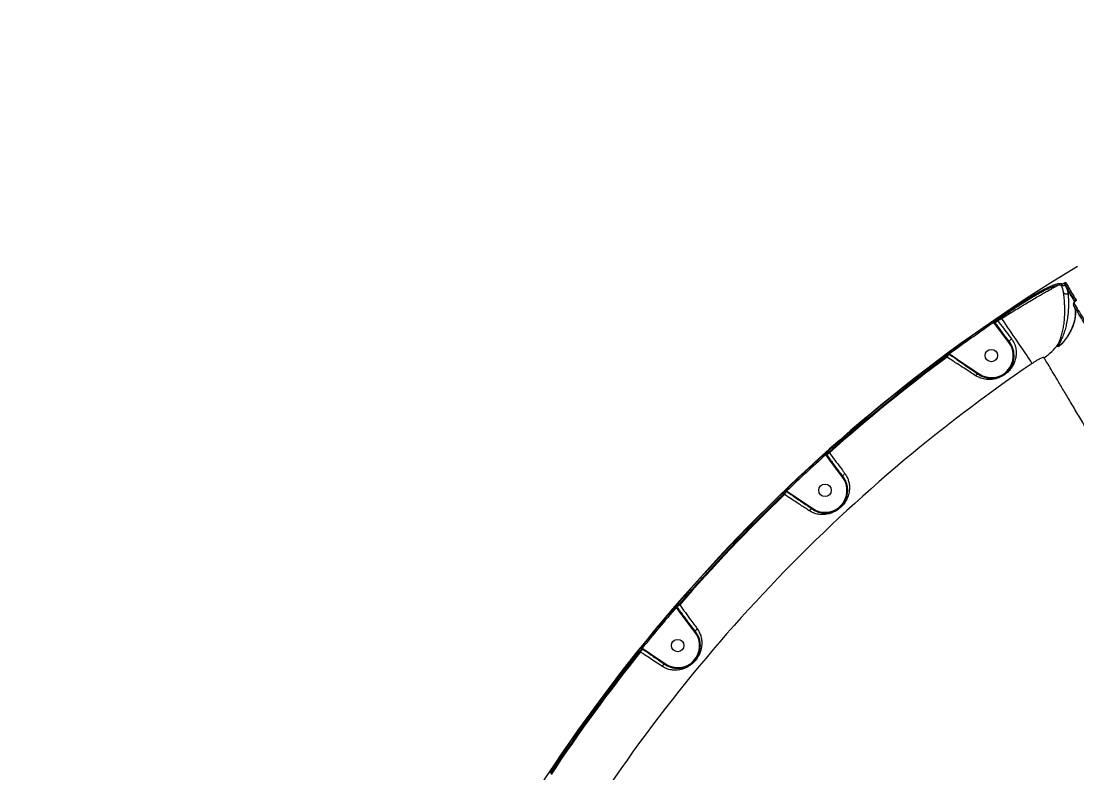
# Model space of a CAD drawing. Header units: millimetres. Extents: x -5960 to 5379, y -4374 to 3849.
# Drawn here: x 57 to 825, y 543 to 1090 of the extents above; entities that cross this region are included whole.
import ezdxf

# ---------------------------------------------------------------- set-up
doc = ezdxf.new("R2010")
doc.units = ezdxf.units.MM
doc.layers.add('DiKom', color=7, linetype='Continuous', lineweight=0)
doc.layers.add('DIKOM_ОБЪЕКТ', color=7, linetype='Continuous')
doc.layers.add('DIKOM_РАЗМЕР_ЗОНА', color=7, linetype='Continuous')
doc.styles.add('style1', font='arial.ttf', dxfattribs={"width": 0.8})
doc.dimstyles.new('1-50', dxfattribs={"dimtxt": 300, "dimasz": 200, "dimexe": 100, "dimexo": 0, "dimgap": 100, "dimtad": 1, "dimtxsty": 'style1', "dimcen": 200, "dimclrd": 7, "dimclre": 7, "dimclrt": 7, "dimadec": 1, "dimazin": 2, "dimtfac": 1, "dimtmove": 0, "dimatfit": 2, "dimfxl": 0, "dimlwd": 25, "dimlwe": 18, "dimarcsym": 0})

# ---------------------------------------------------------------- blocks, each defined once
blk = doc.blocks.new('*D9')
at = {"layer": 'Defpoints', "color": 0, "transparency": 16777216}
for p in [(1597.35, 2348.89), (-3820.85, -1673.22), (-66.51, -1673.22)]:
    blk.add_point(p, dxfattribs=at)
at = {"layer": 'DiKom', "color": 7, "lineweight": 18, "transparency": 16777216}
for p, q in [((1597.35, 2348.89), (-3920.85, 2348.89)), ((-66.51, -1673.22), (-3920.85, -1673.22))]:
    blk.add_line(p, q, dxfattribs=at)
at = {"layer": 'DiKom', "color": 7, "lineweight": 25, "transparency": 16777216}
blk.add_line((-3820.85, 2148.89), (-3820.85, -1473.22), dxfattribs=at)
at = {"layer": 'DiKom', "color": 7, "transparency": 16777216}
for points in [[(-3854.19, 2148.89), (-3787.52, 2148.89), (-3820.85, 2348.89)], [(-3854.19, -1473.22), (-3787.52, -1473.22), (-3820.85, -1673.22)]]:
    blk.add_solid(points, dxfattribs=at)
at = {"layer": 'DiKom', "color": 7, "transparency": 16777216, "insert": (-4074.02, 240.95), "char_height": 300, "attachment_point": 5, "rotation": 90, "style": 'style1'}
blk.add_mtext('4050', dxfattribs=at)
blk = doc.blocks.new('*D12')
at = {"layer": 'Defpoints', "color": 0, "transparency": 16777216}
for p in [(1921.97, 3848.89), (-5510.19, -3173.22), (433.49, -3173.22)]:
    blk.add_point(p, dxfattribs=at)
at = {"layer": 'DIKOM_РАЗМЕР_ЗОНА', "color": 7, "lineweight": 18, "transparency": 16777216}
for p, q in [((1921.97, 3848.89), (-5610.19, 3848.89)), ((433.49, -3173.22), (-5610.19, -3173.22))]:
    blk.add_line(p, q, dxfattribs=at)
at = {"layer": 'DIKOM_РАЗМЕР_ЗОНА', "color": 7, "lineweight": 25, "transparency": 16777216}
blk.add_line((-5510.19, 3648.89), (-5510.19, -2973.22), dxfattribs=at)
at = {"layer": 'DIKOM_РАЗМЕР_ЗОНА', "color": 7, "transparency": 16777216}
for points in [[(-5543.52, 3648.89), (-5476.85, 3648.89), (-5510.19, 3848.89)], [(-5543.52, -2973.22), (-5476.85, -2973.22), (-5510.19, -3173.22)]]:
    blk.add_solid(points, dxfattribs=at)
at = {"layer": 'DIKOM_РАЗМЕР_ЗОНА', "color": 7, "transparency": 16777216, "insert": (-5763.36, 142.42), "char_height": 300, "attachment_point": 5, "rotation": 90, "style": 'style1'}
blk.add_mtext('7050', dxfattribs=at)

msp = doc.modelspace()

# ---------------------------------------------------------------- linework, layer by layer
at = {"color": 7, "linetype": 'Continuous', "lineweight": 15}
for p, q in [((817.69, 895.537), (818.535, 891.863)), ((819.536, 892.465), (817.69, 895.537)), ((818.535, 891.863), (818.532, 891.862)), ((818.535, 891.863), (819.536, 892.465)), ((765.14, 870.256), (764.603, 870.967)), ((765.064, 871.174), (765.533, 870.553)), ((769.029, 865.039), (765.14, 870.256)), ((767.101, 872.566), (767.499, 872.039)), ((770.084, 873.803), (769.744, 874.369)), ((775.57, 856.385), (769.029, 865.039)), ((730.498, 845.693), (729.919, 846.085)), ((731.88, 847.735), (731.689, 847.864)), ((737.889, 844.315), (753.862, 833.509))]:
    msp.add_line(p, q, dxfattribs=at)
at = {"color": 7, "linetype": 'Continuous', "lineweight": 15, "flags": 128}
for points in [[(823.36, 886.1), (822.49, 887.547), (821.397, 889.367), (820.405, 891.018), (819.536, 892.465)], [(764.603, 870.967), (764.494, 871.124), (764.39, 871.275), (764.294, 871.415), (764.209, 871.539), (764.138, 871.642), (764.085, 871.719), (764.05, 871.769), (764.036, 871.79)], [(765.14, 870.256), (765.209, 870.309), (765.277, 870.36), (765.34, 870.407), (765.397, 870.451), (765.446, 870.488), (765.486, 870.518), (765.515, 870.54), (765.533, 870.553)], [(765.533, 870.553), (765.621, 870.62), (765.767, 870.73), (765.966, 870.88), (766.212, 871.066), (766.498, 871.282), (766.814, 871.521), (767.151, 871.776), (767.499, 872.039)], [(767.101, 872.566), (766.994, 872.723), (766.89, 872.874), (766.795, 873.014), (766.71, 873.138), (766.64, 873.241), (766.586, 873.319), (766.552, 873.37), (766.537, 873.391)], [(769.744, 874.369), (769.637, 874.526), (769.534, 874.678), (769.438, 874.818), (769.354, 874.942), (769.284, 875.045), (769.231, 875.123), (769.196, 875.174), (769.182, 875.195)], [(770.084, 873.803), (772.23, 870.648), (774.357, 867.522), (776.444, 864.454), (778.474, 861.47), (780.427, 858.6), (782.285, 855.868), (784.033, 853.299), (785.653, 850.917), (787.131, 848.744), (788.454, 846.8), (789.609, 845.101), (790.586, 843.665), (791.377, 842.503), (791.973, 841.627), (792.37, 841.044)], [(769.029, 865.039), (769.107, 865.098), (769.182, 865.155), (769.251, 865.207), (769.311, 865.252), (769.361, 865.29), (769.398, 865.318), (769.421, 865.335), (769.428, 865.341)], [(775.57, 856.385), (775.648, 856.443), (775.722, 856.5), (775.791, 856.552), (775.852, 856.598), (775.901, 856.635), (775.938, 856.663), (775.961, 856.68), (775.969, 856.686)], [(729.919, 846.085), (729.806, 846.238), (729.697, 846.385), (729.596, 846.521), (729.507, 846.641), (729.433, 846.741), (729.376, 846.817), (729.34, 846.867), (729.324, 846.888)], [(731.88, 847.735), (731.818, 847.643), (731.715, 847.492), (731.576, 847.285), (731.403, 847.03), (731.202, 846.733), (730.98, 846.405), (730.743, 846.054), (730.498, 845.693)], [(732.023, 847.946), (731.906, 848.068), (731.785, 848.175), (731.664, 848.263), (731.545, 848.33), (731.432, 848.373), (731.329, 848.393), (731.238, 848.387), (731.163, 848.357)], [(732.359, 848.005), (732.246, 848.159), (732.137, 848.307), (732.036, 848.444), (731.947, 848.565), (731.873, 848.665), (731.817, 848.741), (731.781, 848.79), (731.767, 848.81)], [(737.889, 844.315), (737.834, 844.234), (737.782, 844.157), (737.733, 844.085), (737.691, 844.023), (737.656, 843.971), (737.63, 843.933), (737.614, 843.909), (737.609, 843.901)]]:
    msp.add_lwpolyline(points, dxfattribs=at)
at = {"color": 7, "linetype": 'Continuous', "lineweight": 15}
msp.add_circle((762.746, 846.817), 4.5, dxfattribs=at)
for centre, radius, start, end in [((812.036, 898.373), 1.018, 125.607824, 209.723786), ((814.755, 898.153), 1.007, 122.319528, 208.231358), ((818.591, 900.036), 3.093, 190.486631, 223.40504), ((817.332, 899.033), 0.993, 121.297779, 210.620244), ((817.966, 895.176), 0.454, 39.269189, 127.360399), ((819.812, 892.104), 0.454, 39.243177, 127.38704), ((823.4, 883.97), 0.977, 120.371184, 206.913034), ((823.547, 886.014), 0.0774, 53.776643, 114.497962), ((824.834, 886.534), 0.999, 120.925582, 187.726597), ((1449.549, -124.987), 1209.748, 124.517426, 126.393788), ((1449.549, -124.987), 1208.749, 124.517426, 126.393788), ((765.863, 871.776), 1.001, 125.289955, 216.968702), ((1449.549, -124.987), 1209.654, 124.225214, 124.376854), ((1449.549, -124.987), 1208.655, 124.225214, 124.376854), ((1449.549, -124.987), 1207.995, 124.226978, 124.375378), ((762.746, 846.817), 16, 236.273447, 36.726553), ((778.678, 878.937), 40.439, 303.674596, 324.049511), ((812.789, 853.929), 1.868, 106.59958, 137.344661), ((1449.549, -124.987), 1209.654, 126.540928, 131.757877), ((1449.549, -124.987), 1208.655, 126.540928, 131.757877), ((1449.549, -124.987), 1207.995, 126.52992, 131.760438), ((731.125, 847.044), 0.995, 55.474383, 125.836267), ((882.249, 746.15), 181.467, 145.877731, 145.95844)]:
    msp.add_arc(centre, radius, start, end, dxfattribs=at)
for points, knots in [([(769.182, 875.195), (771, 876.424), (774.636, 878.881), (779.803, 882.269), (784.603, 885.341), (789.004, 888.081), (793.203, 890.608), (797.139, 892.874), (800.776, 894.852), (804.073, 896.511), (806.968, 897.8), (809.487, 898.748), (810.792, 899.05), (811.444, 899.2)], [0, 0, 0, 0, 0.1021845, 0.2043683, 0.2924903, 0.3808923, 0.4690128, 0.5574034, 0.6460776, 0.7344672, 0.822882, 0.9115798, 1, 1, 1, 1]), ([(811.444, 899.2), (812.035, 899.28), (813.227, 899.44), (813.885, 899.15), (814.216, 899.004)], [0, 0, 0, 0, 0.4964969, 1, 1, 1, 1]), ([(814.216, 899.004), (814.269, 898.991), (814.372, 898.965), (814.709, 899.063), (815.113, 899.233), (815.408, 899.395), (815.549, 899.473)], [0, 0, 0, 0, 0.2974768, 0.589022, 0.8028381, 1, 1, 1, 1]), ([(815.549, 899.473), (815.585, 899.493), (815.742, 899.582), (816.035, 899.732), (816.398, 899.88), (816.702, 899.952), (816.777, 899.906), (816.816, 899.881)], [0, 0, 0, 0, 0.0490657, 0.2178955, 0.4266423, 0.7022352, 1, 1, 1, 1]), ([(816.477, 898.527), (816.5, 898.475), (816.544, 898.378), (816.535, 898.213), (816.483, 898.075), (816.42, 897.986), (816.377, 897.94), (816.354, 897.919), (816.344, 897.91)], [0, 0, 0, 0, 0.3482253, 0.6491808, 0.8444831, 0.9341924, 0.9696056, 1, 1, 1, 1]), ([(823.878, 886.209), (823.122, 887.466), (821.582, 890.03), (819.612, 893.309), (817.858, 896.227), (816.937, 897.76), (816.477, 898.527)], [0, 0, 0, 0, 0.2422663, 0.4939212, 0.7469602, 1, 1, 1, 1]), ([(816.816, 899.881), (816.872, 899.788), (817.152, 899.321), (817.94, 898.01), (819.347, 895.668), (821.489, 892.103), (823.307, 889.077), (824.32, 887.391)], [0, 0, 0, 0, 0.0321658, 0.1608346, 0.4183955, 0.6759575, 1, 1, 1, 1]), ([(811.152, 897.868), (810.179, 897.633), (808.705, 897.276), (806.088, 896.221), (803.201, 894.919), (799.878, 893.216), (796.205, 891.176), (792.318, 888.926), (788.143, 886.389), (783.776, 883.64), (779.793, 881.078), (775.098, 877.996), (771.539, 875.585), (769.744, 874.369)], [0, 0, 0, 0, 0.1307415, 0.1980629, 0.2653849, 0.3961144, 0.46345, 0.5307841, 0.6611985, 0.7283453, 0.7954938, 0.8968897, 1, 1, 1, 1]), ([(770.084, 873.803), (771.648, 874.764), (774.775, 876.687), (779.439, 879.529), (784.017, 882.298), (788.45, 884.957), (792.682, 887.471), (796.648, 889.802), (800.303, 891.922), (803.598, 893.803), (806.474, 895.409), (808.902, 896.724), (810.365, 897.481), (811.026, 897.806), (811.152, 897.868)], [0, 0, 0, 0, 0.087442, 0.1748854, 0.2633127, 0.3520176, 0.4404457, 0.5297496, 0.6193384, 0.7086419, 0.7985501, 0.8887498, 0.9786592, 1, 1, 1, 1]), ([(813.868, 897.677), (813.548, 897.818), (812.905, 898.103), (811.739, 897.947), (811.152, 897.868)], [0, 0, 0, 0, 0.4964883, 1, 1, 1, 1]), ([(811.415, 855.195), (811.822, 856.135), (812.638, 858.017), (813.842, 861.51), (814.767, 865.199), (815.502, 869.274), (815.981, 873.822), (816.167, 878.32), (816.125, 882.337), (815.962, 885.814), (815.697, 889.033), (815.447, 891.26), (815.302, 892.349), (815.266, 892.617)], [0, 0, 0, 0, 0.1071401, 0.2145787, 0.3113468, 0.4080925, 0.5217526, 0.6352957, 0.7192623, 0.8031756, 0.8878196, 0.9724029, 1, 1, 1, 1]), ([(818.532, 891.862), (818.532, 891.861), (818.553, 891.603), (818.637, 890.571), (818.763, 888.432), (818.841, 885.358), (818.798, 882.036), (818.595, 878.175), (818.127, 873.853), (817.351, 869.466), (816.343, 865.521), (815.163, 861.94), (813.712, 858.532), (812.74, 856.656), (812.255, 855.72)], [0, 0, 0, 0, 0.0000122, 0.0265073, 0.1091009, 0.1917746, 0.2751709, 0.3586296, 0.4732174, 0.5879364, 0.6862686, 0.7846235, 0.8924875, 1, 1, 1, 1]), ([(816.344, 897.91), (816.102, 897.799), (815.613, 897.573), (814.878, 897.406), (814.225, 897.406), (813.986, 897.587), (813.868, 897.677)], [0, 0, 0, 0, 0.2146795, 0.4347969, 0.7188297, 1, 1, 1, 1]), ([(815.266, 892.617), (815.119, 893.495), (814.822, 895.26), (814.187, 896.869), (813.868, 897.677)], [0, 0, 0, 0, 0.4978696, 1, 1, 1, 1]), ([(815.266, 892.617), (815.285, 892.588), (815.359, 892.473), (815.599, 892.196), (816.103, 891.858), (816.874, 891.639), (817.728, 891.619), (818.264, 891.781), (818.532, 891.862)], [0, 0, 0, 0, 0.0343074, 0.1365013, 0.3523763, 0.5682566, 0.7841321, 1, 1, 1, 1]), ([(817.69, 895.537), (817.587, 895.722), (817.148, 896.515), (816.693, 897.305), (816.344, 897.91)], [0, 0, 0, 0, 0.2342944, 1, 1, 1, 1]), ([(822.529, 883.528), (822.823, 882.84), (823.427, 881.429), (823.854, 879.021), (823.921, 876.365), (823.577, 873.484), (822.821, 870.454), (821.673, 867.31), (820.085, 864.021), (818.036, 860.519), (816.1, 857.98), (815.133, 856.711)], [0, 0, 0, 0, 0.1079574, 0.2212634, 0.3345724, 0.4497842, 0.5649871, 0.6720715, 0.7791291, 0.8896208, 1, 1, 1, 1]), ([(823.418, 885.999), (823.321, 885.927), (823.053, 885.727), (822.708, 885.321), (822.407, 884.79), (822.318, 884.176), (822.387, 883.684), (822.541, 883.519), (822.552, 883.508)], [0, 0, 0, 0, 0.1010593, 0.2818218, 0.5114252, 0.7535979, 0.9827777, 1, 1, 1, 1]), ([(837.012, 859.419), (835.608, 861.756), (832.799, 866.432), (829.022, 872.718), (825.544, 878.509), (823.534, 881.855), (822.529, 883.528)], [0, 0, 0, 0, 0.2490968, 0.4981935, 0.7490959, 1, 1, 1, 1]), ([(823.593, 886.076), (823.49, 885.997), (823.285, 885.839), (823.035, 885.556), (822.839, 885.206), (822.831, 884.958), (822.894, 884.837), (822.906, 884.813)], [0, 0, 0, 0, 0.1456131, 0.2899751, 0.5321009, 0.9098028, 1, 1, 1, 1]), ([(822.906, 884.813), (823.906, 883.149), (825.906, 879.82), (829.38, 874.037), (833.171, 867.727), (836.006, 863.008), (837.423, 860.648)], [0, 0, 0, 0, 0.2490963, 0.4981939, 0.7490967, 1, 1, 1, 1]), ([(823.888, 886.453), (823.889, 886.458), (823.895, 886.489), (823.863, 886.405), (823.752, 886.281), (823.632, 886.17), (823.544, 886.107), (823.513, 886.085)], [0, 0, 0, 0, 0.0838668, 0.4742324, 0.7267172, 0.9038282, 1, 1, 1, 1]), ([(824.32, 887.391), (824.333, 887.366), (824.397, 887.241), (824.381, 886.981), (824.17, 886.615), (823.908, 886.32), (823.698, 886.158), (823.593, 886.076)], [0, 0, 0, 0, 0.09508, 0.47197, 0.7157861, 0.8572237, 1, 1, 1, 1]), ([(823.683, 879.575), (823.74, 878.983), (823.861, 877.714), (823.746, 875.533), (823.39, 873.157), (822.759, 870.678), (821.882, 868.163), (820.763, 865.62), (819.484, 863.169), (818.101, 860.881), (816.767, 858.902), (815.774, 857.63), (815.343, 857.078)], [0, 0, 0, 0, 0.1049084, 0.2248882, 0.3456941, 0.4610843, 0.5716151, 0.67741, 0.7793318, 0.8635777, 0.9407819, 1, 1, 1, 1]), ([(764.036, 871.79), (764.058, 871.805), (764.218, 871.915), (764.519, 872.118), (764.882, 872.356), (765.164, 872.532), (765.245, 872.572), (765.285, 872.593)], [0, 0, 0, 0, 0.0372219, 0.2778606, 0.5185739, 0.7592037, 1, 1, 1, 1]), ([(765.064, 871.174), (765.047, 871.172), (765.013, 871.167), (764.908, 871.124), (764.775, 871.06), (764.667, 871.003), (764.61, 870.971), (764.603, 870.967)], [0, 0, 0, 0, 0.2402606, 0.4811388, 0.7222682, 0.9628478, 1, 1, 1, 1]), ([(767.101, 872.566), (767.066, 872.541), (766.802, 872.353), (766.308, 872.006), (765.714, 871.596), (765.256, 871.289), (765.128, 871.212), (765.064, 871.174)], [0, 0, 0, 0, 0.0372471, 0.2781025, 0.5188667, 0.7593788, 1, 1, 1, 1]), ([(765.285, 872.593), (765.326, 872.613), (765.407, 872.654), (765.689, 872.828), (766.053, 873.064), (766.355, 873.267), (766.516, 873.376), (766.537, 873.391)], [0, 0, 0, 0, 0.2407317, 0.4813612, 0.7221061, 0.9628219, 1, 1, 1, 1]), ([(765.533, 870.553), (765.734, 870.287), (766.737, 868.956), (768.024, 867.21), (769.127, 865.742), (769.428, 865.341)], [0, 0, 0, 0, 0.1536579, 0.7682947, 1, 1, 1, 1]), ([(767.499, 872.039), (768.843, 870.272), (771.57, 866.686), (774.882, 862.33), (776.775, 859.841), (777.392, 859.03)], [0, 0, 0, 0, 0.3958748, 0.8032195, 1, 1, 1, 1]), ([(775.969, 856.686), (775.318, 857.547), (773.943, 859.366), (771.755, 862.262), (770.206, 864.311), (769.428, 865.341)], [0, 0, 0, 0, 0.3093466, 0.6532102, 1, 1, 1, 1]), ([(777.392, 859.03), (777.857, 858.35), (778.788, 856.991), (779.922, 854.437), (780.698, 851.44), (780.883, 848.035), (780.44, 844.685), (779.442, 841.632), (778.029, 838.9), (776.226, 836.399), (774.192, 834.366), (772.233, 832.891), (770.63, 831.893), (768.954, 831.062), (766.898, 830.267), (764.528, 829.661), (761.44, 829.313), (757.993, 829.526), (754.442, 830.451), (752.305, 831.648), (751.332, 832.193)], [0, 0, 0, 0, 0.0450783, 0.0901817, 0.1588894, 0.2276831, 0.2984028, 0.3691133, 0.4250484, 0.4808181, 0.5408187, 0.5713841, 0.6019549, 0.6344664, 0.6670296, 0.7198467, 0.7727696, 0.852884, 0.9329863, 1, 1, 1, 1]), ([(753.58, 833.097), (753.581, 833.096), (754.435, 832.49), (756.388, 831.496), (759.527, 830.501), (762.579, 830.234), (765.304, 830.456), (767.385, 830.936), (769.202, 831.604), (770.922, 832.433), (772.335, 833.354), (773.99, 834.683), (775.561, 836.294), (777.072, 838.497), (778.24, 840.928), (779.037, 843.65), (779.337, 846.658), (779.085, 849.732), (778.333, 852.461), (777.241, 854.792), (776.44, 856.07), (775.968, 856.687), (775.968, 856.687)], [0, 0, 0, 0, 0.0000496, 0.0687887, 0.1506844, 0.232578, 0.2851247, 0.3375347, 0.368491, 0.3993658, 0.4434853, 0.4558821, 0.512444, 0.5675058, 0.6227845, 0.6949296, 0.7670969, 0.8377607, 0.9083384, 0.9541704, 0.9999764, 1, 1, 1, 1]), ([(775.968, 856.687), (775.921, 856.795), (775.829, 857.012), (775.991, 857.515), (776.359, 858.082), (776.831, 858.576), (777.197, 858.883), (777.356, 859.003), (777.392, 859.03)], [0, 0, 0, 0, 0.2123297, 0.42467, 0.6370328, 0.8493733, 0.9654739, 1, 1, 1, 1]), ([(815.133, 856.711), (814.38, 855.855), (813.346, 854.678), (812.137, 853.71), (811.419, 853.261), (810.901, 853.175), (810.808, 853.735), (811.192, 854.66), (811.415, 855.195)], [0, 0, 0, 0, 0.3030752, 0.4164308, 0.5295162, 0.6687583, 0.8085414, 1, 1, 1, 1]), ([(812.255, 855.72), (811.988, 855.201), (811.532, 854.315), (811.584, 853.802), (811.981, 853.868), (812.334, 854.102), (812.407, 854.151)], [0, 0, 0, 0, 0.384303, 0.6554119, 0.928201, 1, 1, 1, 1]), ([(815.307, 857.076), (815.074, 856.782), (814.538, 856.104), (813.761, 855.277), (813.068, 854.621), (812.643, 854.271), (812.412, 854.129), (812.419, 854.131), (812.419, 854.131)], [0, 0, 0, 0, 0.1991514, 0.4595873, 0.6744356, 0.8499186, 0.9915344, 1, 1, 1, 1]), ([(815.133, 856.711), (815.143, 856.74), (815.191, 856.876), (815.285, 856.982), (815.36, 857.065)], [0, 0, 0, 0, 0.2101617, 1, 1, 1, 1]), ([(729.324, 846.888), (729.473, 846.999), (729.771, 847.221), (730.155, 847.52), (730.441, 847.751), (730.509, 847.818), (730.543, 847.85)], [0, 0, 0, 0, 0.2566039, 0.5136616, 0.761247, 1, 1, 1, 1]), ([(731.689, 847.864), (731.639, 847.806), (731.536, 847.688), (731.122, 847.265), (730.565, 846.712), (730.134, 846.293), (729.919, 846.085)], [0, 0, 0, 0, 0.242511, 0.4917036, 0.7472581, 1, 1, 1, 1]), ([(751.332, 832.193), (750.01, 833.049), (747.345, 834.775), (742.728, 837.765), (738.265, 840.657), (734.073, 843.375), (731.694, 844.918), (730.498, 845.693)], [0, 0, 0, 0, 0.210647, 0.4247483, 0.6762116, 0.837399, 1, 1, 1, 1]), ([(730.543, 847.85), (730.574, 847.881), (730.636, 847.941), (730.868, 848.129), (731.07, 848.285), (731.163, 848.357)], [0, 0, 0, 0, 0.3509457, 0.7013867, 1, 1, 1, 1]), ([(731.163, 848.357), (731.218, 848.399), (731.406, 848.542), (731.616, 848.699), (731.767, 848.81)], [0, 0, 0, 0, 0.2879097, 1, 1, 1, 1]), ([(732.023, 847.946), (731.972, 847.936), (731.867, 847.916), (731.753, 847.888), (731.702, 847.871), (731.692, 847.865), (731.689, 847.864)], [0, 0, 0, 0, 0.3283029, 0.6786786, 0.9205826, 1, 1, 1, 1]), ([(737.609, 843.901), (735.944, 845.009), (734.031, 846.282), (732.127, 847.568), (731.88, 847.735)], [0, 0, 0, 0, 0.8702048, 1, 1, 1, 1]), ([(732.359, 848.005), (732.276, 847.992), (732.161, 847.973), (732.053, 847.952), (732.023, 847.946)], [0, 0, 0, 0, 0.7208639, 1, 1, 1, 1]), ([(732.359, 848.005), (732.538, 847.885), (734.376, 846.647), (736.222, 845.421), (737.889, 844.315)], [0, 0, 0, 0, 0.0974008, 1, 1, 1, 1]), ([(801.101, 845.283), (800.927, 845.364), (800.576, 845.527), (798.953, 844.935), (796.751, 843.807), (794.436, 842.423), (792.96, 841.438), (792.37, 841.044)], [0, 0, 0, 0, 0.2099088, 0.422895, 0.6382626, 0.8553542, 1, 1, 1, 1]), ([(737.609, 843.901), (738.833, 843.073), (741.293, 841.409), (745.23, 838.745), (749.414, 835.915), (752.185, 834.04), (753.582, 833.095)], [0, 0, 0, 0, 0.216068, 0.4341079, 0.7147656, 1, 1, 1, 1])]:
    msp.add_open_spline(points, degree=3, knots=knots, dxfattribs=at)
at = {"layer": 'DIKOM_ОБЪЕКТ', "color": 7, "linetype": 'Continuous', "lineweight": 15}
for p, q in [((644.603, 776.628), (645.002, 776.1)), ((642.643, 774.317), (642.335, 774.724)), ((646.541, 769.088), (642.643, 774.317)), ((642.681, 775.084), (643.036, 774.614)), ((654.6, 758.425), (646.541, 769.088)), ((612.336, 745.834), (611.778, 746.212)), ((613.718, 747.875), (613.38, 748.104)), ((613.881, 748.36), (613.994, 748.284)), ((613.994, 748.284), (619.523, 744.594)), ((619.523, 744.594), (632.892, 735.55)), ((533.745, 663.719), (533.663, 663.828)), ((537.719, 658.391), (533.745, 663.719)), ((533.892, 664.342), (534.138, 664.016)), ((535.698, 666.041), (536.105, 665.503)), ((547.451, 645.513), (537.719, 658.391)), ((507.59, 631.297), (507.041, 631.668)), ((508.971, 633.339), (508.483, 633.669)), ((508.824, 634.033), (509.247, 633.747)), ((509.247, 633.747), (514.672, 630.128)), ((514.672, 630.128), (525.743, 622.638))]:
    msp.add_line(p, q, dxfattribs=at)
at = {"layer": 'DIKOM_ОБЪЕКТ', "color": 7, "linetype": 'Continuous', "lineweight": 15, "flags": 128}
for points in [[(753.862, 833.509), (753.807, 833.429), (753.755, 833.351), (753.706, 833.279), (753.664, 833.217), (753.629, 833.165), (753.603, 833.127), (753.587, 833.103), (753.582, 833.095)], [(642.335, 774.724), (642.207, 774.866), (642.084, 775.003), (641.971, 775.13), (641.871, 775.241), (641.788, 775.334), (641.725, 775.404), (641.684, 775.45), (641.667, 775.468)], [(643.036, 774.614), (643.124, 774.681), (643.27, 774.791), (643.469, 774.941), (643.715, 775.127), (644.001, 775.343), (644.317, 775.582), (644.654, 775.837), (645.002, 776.1)], [(644.603, 776.628), (644.477, 776.77), (644.355, 776.907), (644.242, 777.033), (644.142, 777.145), (644.059, 777.238), (643.996, 777.309), (643.955, 777.354), (643.938, 777.374)], [(642.643, 774.317), (642.712, 774.369), (642.78, 774.42), (642.843, 774.468), (642.9, 774.511), (642.949, 774.549), (642.989, 774.579), (643.018, 774.601), (643.036, 774.614)], [(646.541, 769.088), (646.619, 769.147), (646.694, 769.204), (646.763, 769.256), (646.823, 769.301), (646.873, 769.339), (646.91, 769.367), (646.932, 769.384), (646.94, 769.39)], [(654.6, 758.425), (654.677, 758.484), (654.752, 758.54), (654.821, 758.592), (654.882, 758.638), (654.931, 758.675), (654.968, 758.703), (654.991, 758.721), (654.999, 758.726)], [(611.778, 746.212), (611.646, 746.349), (611.519, 746.481), (611.401, 746.603), (611.298, 746.711), (611.211, 746.801), (611.146, 746.869), (611.103, 746.913), (611.085, 746.932)], [(613.718, 747.875), (613.656, 747.784), (613.553, 747.632), (613.414, 747.426), (613.241, 747.17), (613.04, 746.874), (612.818, 746.545), (612.581, 746.195), (612.336, 745.834)], [(613.881, 748.36), (613.749, 748.498), (613.622, 748.631), (613.505, 748.753), (613.401, 748.862), (613.315, 748.952), (613.25, 749.02), (613.208, 749.064), (613.19, 749.082)], [(613.994, 748.284), (613.945, 748.211), (613.898, 748.141), (613.853, 748.076), (613.813, 748.016), (613.779, 747.965), (613.751, 747.924), (613.73, 747.894), (613.718, 747.875)], [(619.523, 744.594), (619.468, 744.513), (619.416, 744.435), (619.367, 744.364), (619.325, 744.301), (619.29, 744.249), (619.264, 744.211), (619.248, 744.188), (619.243, 744.18)], [(632.892, 735.55), (632.837, 735.469), (632.785, 735.391), (632.736, 735.32), (632.694, 735.257), (632.659, 735.205), (632.633, 735.167), (632.617, 735.144), (632.612, 735.136)], [(533.663, 663.828), (533.519, 663.952), (533.379, 664.072), (533.25, 664.183), (533.137, 664.281), (533.042, 664.362), (532.971, 664.424), (532.925, 664.464), (532.906, 664.48)], [(533.745, 663.719), (533.815, 663.772), (533.882, 663.823), (533.946, 663.871), (534.003, 663.914), (534.052, 663.951), (534.092, 663.981), (534.121, 664.003), (534.138, 664.016)], [(534.138, 664.016), (534.227, 664.083), (534.373, 664.193), (534.572, 664.344), (534.818, 664.53), (535.103, 664.745), (535.42, 664.985), (535.757, 665.24), (536.105, 665.503)], [(535.698, 666.041), (535.555, 666.165), (535.416, 666.285), (535.288, 666.396), (535.175, 666.494), (535.081, 666.576), (535.009, 666.638), (534.963, 666.678), (534.943, 666.695)], [(537.719, 658.391), (537.797, 658.449), (537.872, 658.506), (537.941, 658.558), (538.001, 658.604), (538.051, 658.641), (538.088, 658.669), (538.111, 658.686), (538.118, 658.692)], [(547.451, 645.513), (547.529, 645.572), (547.603, 645.629), (547.672, 645.681), (547.733, 645.727), (547.782, 645.764), (547.819, 645.792), (547.842, 645.809), (547.85, 645.815)], [(507.041, 631.668), (506.893, 631.787), (506.75, 631.902), (506.618, 632.008), (506.501, 632.102), (506.404, 632.18), (506.33, 632.239), (506.282, 632.277), (506.262, 632.294)], [(508.971, 633.339), (508.909, 633.247), (508.806, 633.096), (508.667, 632.889), (508.494, 632.634), (508.293, 632.337), (508.071, 632.009), (507.834, 631.659), (507.59, 631.297)], [(508.824, 634.033), (508.676, 634.153), (508.533, 634.269), (508.4, 634.375), (508.283, 634.47), (508.187, 634.548), (508.113, 634.607), (508.066, 634.645), (508.046, 634.661)], [(509.247, 633.747), (509.198, 633.675), (509.151, 633.605), (509.106, 633.539), (509.066, 633.48), (509.032, 633.429), (509.004, 633.388), (508.983, 633.357), (508.971, 633.339)], [(514.672, 630.128), (514.618, 630.047), (514.565, 629.969), (514.517, 629.898), (514.474, 629.835), (514.439, 629.783), (514.414, 629.745), (514.398, 629.722), (514.392, 629.714)], [(525.743, 622.638), (525.688, 622.558), (525.636, 622.48), (525.587, 622.408), (525.545, 622.346), (525.51, 622.294), (525.484, 622.256), (525.468, 622.232), (525.463, 622.224)]]:
    msp.add_lwpolyline(points, dxfattribs=at)
at = {"layer": 'DIKOM_ОБЪЕКТ', "color": 7, "linetype": 'Continuous', "lineweight": 15}
for centre in [(641.776, 748.857), (534.627, 635.946)]:
    msp.add_circle(centre, 4.5, dxfattribs=at)
for centre, radius, start, end in [((1449.549, -124.987), 1209.999, 121.047391, 151.952609), ((1449.549, -124.987), 1168.375, 124.226978, 148.773022), ((1449.549, -124.987), 1209.748, 131.898209, 133.736974), ((643.477, 775.687), 0.999, 132.581197, 217.158091), ((1449.549, -124.987), 1208.749, 131.898209, 133.736974), ((641.776, 748.857), 16, 236.273447, 36.726553), ((1449.549, -124.987), 1209.654, 133.879429, 139.120571), ((1449.549, -124.987), 1208.655, 133.879429, 139.120571), ((1449.549, -124.987), 1207.995, 133.872753, 139.127247), ((612.817, 747.281), 0.997, 55.657582, 133.124664), ((1449.549, -124.987), 1209.748, 139.263026, 141.101791), ((1449.549, -124.987), 1208.749, 139.263026, 141.101791), ((534.685, 664.947), 0.997, 139.879057, 217.339814), ((534.627, 635.946), 16, 236.273447, 36.726553), ((1449.549, -124.987), 1209.654, 141.242123, 146.459062), ((1449.549, -124.987), 1208.655, 141.242123, 146.459062), ((1449.549, -124.987), 1207.995, 141.239562, 146.47007), ((507.922, 632.842), 0.999, 55.845184, 140.415021)]:
    msp.add_arc(centre, radius, start, end, dxfattribs=at)
for points, knots in [([(1063.241, 402.818), (1060.259, 407.913), (1054.291, 418.108), (1045.137, 433.716), (1035.864, 449.506), (1026.356, 465.676), (1016.628, 482.199), (1006.7, 499.043), (996.731, 515.938), (986.419, 533.399), (975.779, 551.397), (964.839, 569.886), (953.968, 588.243), (943.217, 606.384), (932.637, 624.223), (922.276, 641.683), (912.156, 658.727), (902.288, 675.338), (892.69, 691.486), (883.408, 707.097), (874.486, 722.096), (865.962, 736.42), (857.859, 750.033), (850.182, 762.928), (842.943, 775.082), (836.178, 786.439), (829.917, 796.946), (824.081, 806.739), (818.723, 815.728), (813.883, 823.846), (809.668, 830.916), (806.118, 836.869), (803.18, 841.797), (801.794, 844.121), (801.101, 845.283)], [0, 0, 0, 0, 0.0277666, 0.0555663, 0.0833659, 0.1111324, 0.1400374, 0.1689801, 0.1979227, 0.2268277, 0.2586374, 0.2905481, 0.32251, 0.3544717, 0.3863819, 0.4181913, 0.4498954, 0.4817, 0.5135556, 0.545411, 0.5772152, 0.608919, 0.6405474, 0.6722758, 0.7040551, 0.7358344, 0.7675626, 0.7991908, 0.8325938, 0.8660263, 0.8994295, 0.9329431, 0.9664863, 1, 1, 1, 1]), ([(753.58, 833.097), (753.435, 833.16), (753.144, 833.288), (752.557, 833.162), (751.963, 832.823), (751.554, 832.449), (751.363, 832.228), (751.332, 832.193)], [0, 0, 0, 0, 0.2462242, 0.4924822, 0.7387135, 0.9580547, 1, 1, 1, 1]), ([(641.667, 775.468), (641.69, 775.488), (641.837, 775.62), (642.11, 775.861), (642.437, 776.141), (642.691, 776.349), (642.764, 776.398), (642.801, 776.423)], [0, 0, 0, 0, 0.0426226, 0.2824616, 0.5216248, 0.7607382, 1, 1, 1, 1]), ([(644.603, 776.628), (644.566, 776.597), (644.314, 776.386), (643.847, 776.001), (643.291, 775.55), (642.862, 775.211), (642.741, 775.126), (642.681, 775.084)], [0, 0, 0, 0, 0.042264, 0.28198, 0.5212665, 0.7606137, 1, 1, 1, 1]), ([(642.801, 776.423), (642.838, 776.448), (642.911, 776.497), (643.166, 776.704), (643.495, 776.983), (643.768, 777.223), (643.916, 777.354), (643.938, 777.374)], [0, 0, 0, 0, 0.2393745, 0.4786716, 0.7179209, 0.9577107, 1, 1, 1, 1]), ([(645.002, 776.1), (646.339, 774.313), (649.05, 770.688), (652.658, 765.861), (655.016, 762.706), (656.062, 761.307), (656.219, 761.097)], [0, 0, 0, 0, 0.3435002, 0.6969392, 0.9545332, 1, 1, 1, 1]), ([(642.681, 775.084), (642.667, 775.077), (642.641, 775.063), (642.561, 774.987), (642.463, 774.879), (642.383, 774.785), (642.341, 774.732), (642.335, 774.724)], [0, 0, 0, 0, 0.2368308, 0.4742166, 0.7137329, 0.9565897, 1, 1, 1, 1]), ([(643.036, 774.614), (643.237, 774.348), (644.24, 773.017), (645.53, 771.267), (646.635, 769.796), (646.94, 769.39)], [0, 0, 0, 0, 0.1533159, 0.7665833, 1, 1, 1, 1]), ([(654.999, 758.726), (653.86, 760.233), (652.009, 762.683), (649.279, 766.295), (647.722, 768.355), (646.94, 769.39)], [0, 0, 0, 0, 0.4426988, 0.7201662, 1, 1, 1, 1]), ([(656.219, 761.097), (656.359, 760.902), (657.05, 759.94), (658.054, 758.117), (659.04, 755.427), (659.577, 752.508), (659.606, 749.16), (658.981, 745.608), (657.58, 742.091), (655.832, 739.356), (654.21, 737.469), (652.844, 736.145), (651.369, 734.969), (649.671, 733.848), (647.771, 732.867), (645.221, 731.897), (642.199, 731.24), (638.689, 731.138), (635.166, 731.719), (632.346, 732.775), (630.783, 733.724), (630.312, 734.009)], [0, 0, 0, 0, 0.0134551, 0.0663225, 0.1192319, 0.1832741, 0.2473517, 0.3264801, 0.405366, 0.4678604, 0.4990974, 0.530304, 0.5614423, 0.5926232, 0.634514, 0.6764896, 0.7480853, 0.8197608, 0.8939591, 0.9680652, 1, 1, 1, 1]), ([(654.998, 758.728), (654.941, 758.849), (654.829, 759.092), (654.966, 759.629), (655.315, 760.222), (655.745, 760.694), (656.066, 760.975), (656.183, 761.068), (656.219, 761.097)], [0, 0, 0, 0, 0.2204758, 0.4409631, 0.6614463, 0.8819391, 0.963557, 1, 1, 1, 1]), ([(632.61, 735.137), (632.611, 735.136), (633.041, 734.864), (634.461, 733.978), (637.006, 732.95), (640.155, 732.338), (643.272, 732.323), (645.946, 732.822), (648.207, 733.619), (649.875, 734.441), (651.375, 735.407), (652.927, 736.628), (654.095, 737.838), (655.426, 739.511), (656.767, 741.698), (657.901, 744.8), (658.343, 747.946), (658.226, 750.932), (657.665, 753.56), (656.719, 756), (655.766, 757.66), (655.13, 758.551), (654.998, 758.727), (654.998, 758.728)], [0, 0, 0, 0, 0.0000405, 0.0326027, 0.1087068, 0.184893, 0.2574862, 0.3299797, 0.3708953, 0.4116926, 0.4408588, 0.4699535, 0.5164004, 0.527827, 0.5877948, 0.6670363, 0.7465866, 0.812341, 0.8780655, 0.9322569, 0.9864082, 0.9999678, 1, 1, 1, 1]), ([(611.085, 746.932), (611.21, 747.053), (611.461, 747.296), (611.788, 747.625), (612.025, 747.874), (612.114, 747.978), (612.133, 748.006), (612.135, 748.008)], [0, 0, 0, 0, 0.2457985, 0.4917873, 0.7343152, 0.9715451, 1, 1, 1, 1]), ([(613.38, 748.104), (613.376, 748.099), (613.345, 748.053), (613.205, 747.875), (612.842, 747.439), (612.346, 746.86), (611.967, 746.427), (611.778, 746.212)], [0, 0, 0, 0, 0.0286335, 0.2670942, 0.510158, 0.7556481, 1, 1, 1, 1]), ([(612.135, 748.008), (612.137, 748.011), (612.156, 748.039), (612.245, 748.142), (612.485, 748.391), (612.813, 748.718), (613.065, 748.961), (613.19, 749.082)], [0, 0, 0, 0, 0.0278656, 0.2650518, 0.5077208, 0.7539759, 1, 1, 1, 1]), ([(630.312, 734.009), (629.284, 734.686), (627.216, 736.045), (623.955, 738.19), (620.623, 740.381), (616.766, 742.919), (613.978, 744.753), (612.336, 745.834)], [0, 0, 0, 0, 0.187287, 0.3765521, 0.5570056, 0.7391971, 1, 1, 1, 1]), ([(613.881, 748.36), (613.82, 748.333), (613.699, 748.281), (613.541, 748.205), (613.432, 748.146), (613.392, 748.118), (613.382, 748.107), (613.38, 748.105), (613.38, 748.104)], [0, 0, 0, 0, 0.2631412, 0.5159865, 0.7521471, 0.9411275, 0.9743201, 1, 1, 1, 1]), ([(619.243, 744.18), (618.967, 744.366), (617.585, 745.297), (615.734, 746.516), (614.173, 747.568), (613.718, 747.875)], [0, 0, 0, 0, 0.1504217, 0.7521233, 1, 1, 1, 1]), ([(619.243, 744.18), (620.36, 743.424), (622.605, 741.905), (625.973, 739.627), (629.352, 737.341), (631.521, 735.873), (632.612, 735.136)], [0, 0, 0, 0, 0.2380426, 0.4781624, 0.7377128, 1, 1, 1, 1]), ([(632.61, 735.137), (632.474, 735.194), (632.203, 735.309), (631.642, 735.165), (631.045, 734.802), (630.627, 734.396), (630.395, 734.116), (630.341, 734.046), (630.312, 734.009)], [0, 0, 0, 0, 0.231609, 0.4632335, 0.6948672, 0.9264794, 0.9610398, 1, 1, 1, 1]), ([(532.906, 664.48), (532.932, 664.51), (533.069, 664.668), (533.315, 664.95), (533.602, 665.267), (533.825, 665.503), (533.89, 665.561), (533.923, 665.59)], [0, 0, 0, 0, 0.0557736, 0.2968157, 0.5326657, 0.7662269, 1, 1, 1, 1]), ([(533.892, 664.342), (533.883, 664.33), (533.863, 664.307), (533.81, 664.197), (533.747, 664.048), (533.696, 663.917), (533.668, 663.842), (533.663, 663.828)], [0, 0, 0, 0, 0.2178026, 0.4435673, 0.683603, 0.93976, 1, 1, 1, 1]), ([(535.698, 666.041), (535.653, 665.996), (535.407, 665.756), (534.964, 665.328), (534.453, 664.843), (534.06, 664.48), (533.948, 664.388), (533.892, 664.342)], [0, 0, 0, 0, 0.0547527, 0.2944006, 0.5301239, 0.7646697, 1, 1, 1, 1]), ([(533.923, 665.59), (533.956, 665.618), (534.021, 665.676), (534.245, 665.911), (534.533, 666.227), (534.78, 666.507), (534.917, 666.665), (534.943, 666.695)], [0, 0, 0, 0, 0.2340517, 0.4679588, 0.7039636, 0.9448591, 1, 1, 1, 1]), ([(534.138, 664.016), (534.339, 663.75), (535.343, 662.42), (536.659, 660.636), (537.789, 659.131), (538.118, 658.692)], [0, 0, 0, 0, 0.150422, 0.7521301, 1, 1, 1, 1]), ([(536.105, 665.503), (537.477, 663.638), (540.26, 659.856), (543.931, 654.865), (546.796, 650.969), (548.258, 648.981), (548.854, 648.17)], [0, 0, 0, 0, 0.3072574, 0.6233188, 0.8463533, 1, 1, 1, 1]), ([(547.85, 645.815), (547.064, 646.854), (545.485, 648.944), (543.033, 652.189), (540.572, 655.445), (538.939, 657.606), (538.118, 658.692)], [0, 0, 0, 0, 0.2595483, 0.5218392, 0.759878, 1, 1, 1, 1]), ([(548.854, 648.17), (549.567, 647.028), (550.866, 644.949), (551.836, 641.69), (552.277, 638.353), (552.073, 634.725), (551.188, 631.416), (549.982, 628.752), (548.675, 626.545), (546.828, 624.228), (544.657, 622.257), (542.561, 620.814), (540.125, 619.522), (537.179, 618.491), (533.676, 617.96), (530.078, 618.127), (526.487, 618.989), (524.249, 620.261), (523.16, 620.881)], [0, 0, 0, 0, 0.0785489, 0.143058, 0.2076024, 0.2872147, 0.3665487, 0.4057523, 0.4448512, 0.4974442, 0.5496905, 0.5922707, 0.6349364, 0.7072956, 0.7797291, 0.8544846, 0.92914, 1, 1, 1, 1]), ([(525.462, 622.225), (525.462, 622.225), (526.432, 621.562), (528.533, 620.493), (531.76, 619.58), (534.995, 619.35), (538.119, 619.713), (540.738, 620.544), (542.906, 621.626), (544.745, 622.841), (546.665, 624.544), (548.285, 626.583), (549.381, 628.483), (549.883, 629.631), (550.547, 631.419), (551.122, 633.816), (551.185, 637.008), (550.712, 639.975), (549.714, 642.883), (548.601, 644.802), (547.849, 645.816), (547.848, 645.816)], [0, 0, 0, 0, 0.0000325, 0.0722824, 0.1489441, 0.2256969, 0.2991003, 0.3724094, 0.4140403, 0.4555494, 0.5044982, 0.5530946, 0.5893507, 0.6257557, 0.6276548, 0.7072194, 0.7871348, 0.8533488, 0.9195331, 0.999959, 1, 1, 1, 1]), ([(547.848, 645.816), (547.784, 645.949), (547.655, 646.214), (547.769, 646.782), (548.101, 647.397), (548.485, 647.835), (548.752, 648.082), (548.818, 648.14), (548.854, 648.17)], [0, 0, 0, 0, 0.2316062, 0.4632303, 0.6948608, 0.9264827, 0.9610294, 1, 1, 1, 1]), ([(506.262, 632.294), (506.368, 632.426), (506.579, 632.691), (506.853, 633.049), (507.054, 633.324), (507.133, 633.442), (507.15, 633.474), (507.152, 633.479)], [0, 0, 0, 0, 0.2406691, 0.4814582, 0.7216693, 0.9612412, 1, 1, 1, 1]), ([(508.483, 633.669), (508.479, 633.662), (508.449, 633.61), (508.317, 633.413), (507.988, 632.95), (507.547, 632.345), (507.21, 631.894), (507.041, 631.668)], [0, 0, 0, 0, 0.0388122, 0.2783695, 0.5186336, 0.7594411, 1, 1, 1, 1]), ([(507.152, 633.479), (507.154, 633.483), (507.171, 633.515), (507.25, 633.634), (507.453, 633.907), (507.729, 634.264), (507.94, 634.529), (508.046, 634.661)], [0, 0, 0, 0, 0.0385751, 0.2781351, 0.5183641, 0.7592467, 1, 1, 1, 1]), ([(523.16, 620.881), (521.68, 621.871), (518.775, 623.814), (514.101, 626.941), (510.359, 629.444), (508.172, 630.908), (507.59, 631.297)], [0, 0, 0, 0, 0.302893, 0.5944609, 0.8920285, 1, 1, 1, 1]), ([(508.824, 634.033), (508.781, 633.995), (508.696, 633.917), (508.589, 633.809), (508.512, 633.723), (508.486, 633.683), (508.483, 633.671), (508.483, 633.669)], [0, 0, 0, 0, 0.2442592, 0.4859692, 0.7247278, 0.9618837, 1, 1, 1, 1]), ([(514.392, 629.714), (514.116, 629.9), (512.734, 630.831), (510.918, 632.026), (509.392, 633.055), (508.971, 633.339)], [0, 0, 0, 0, 0.1533141, 0.7665787, 1, 1, 1, 1]), ([(514.392, 629.714), (515.457, 628.993), (517.597, 627.546), (521.347, 625.009), (523.899, 623.282), (525.463, 622.224)], [0, 0, 0, 0, 0.2774665, 0.5572975, 1, 1, 1, 1]), ([(525.462, 622.225), (525.337, 622.275), (525.089, 622.374), (524.559, 622.21), (523.986, 621.83), (523.537, 621.375), (523.273, 621.041), (523.186, 620.919), (523.16, 620.881)], [0, 0, 0, 0, 0.220476, 0.4409667, 0.6614548, 0.88194, 0.9635614, 1, 1, 1, 1])]:
    msp.add_open_spline(points, degree=3, knots=knots, dxfattribs=at)

# ---------------------------------------------------------------- dimensions: what is measured, and where the dimension line sits
at = {"layer": 'DiKom', "color": 3}
dim = msp.add_linear_dim(base=(-3820.852, -1673.222), p1=(1597.347, 2348.894), p2=(-66.509, -1673.222), angle=90, text='4050', dimstyle='1-50', override={"dimgap": 100}, dxfattribs=at)
dim.commit()
dim.dimension.update_dxf_attribs({"geometry": '*D9', "text_midpoint": (-3820.852, 240.949), "dimtype": 160})
at = {"layer": 'DIKOM_РАЗМЕР_ЗОНА'}
dim = msp.add_linear_dim(base=(-5510.185, -3173.222), p1=(1921.975, 3848.894), p2=(433.491, -3173.222), angle=90, text='7050', dimstyle='1-50', dxfattribs=at)
dim.commit()
dim.dimension.update_dxf_attribs({"geometry": '*D12', "text_midpoint": (-5510.185, 142.424), "dimtype": 160})

doc.saveas('drawing.dxf')
